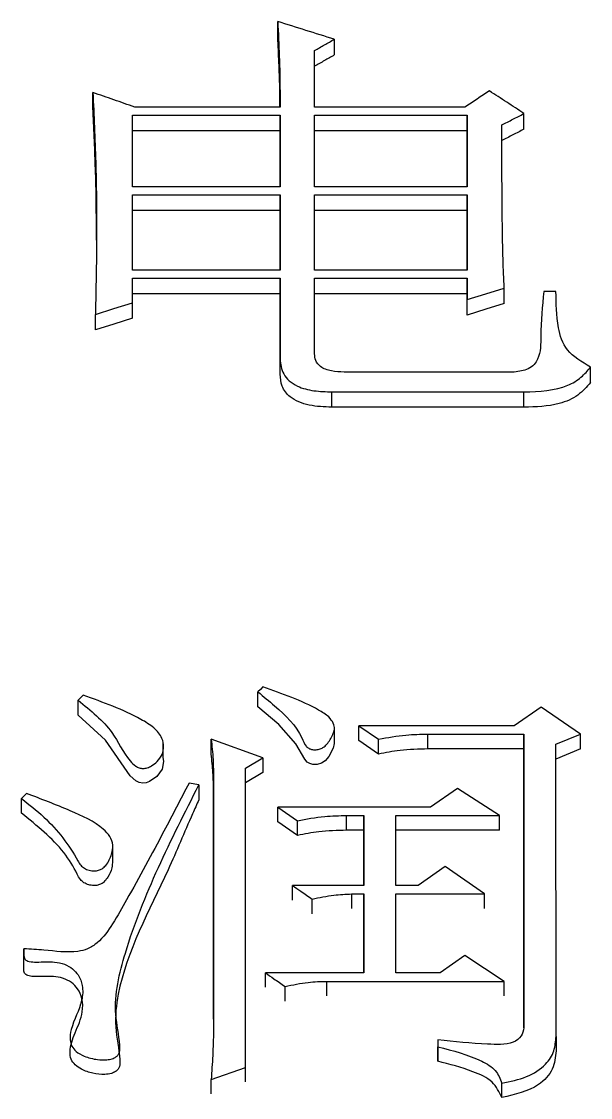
# Model space of a CAD drawing. Header units: millimetres. Extents: x 2371 to 4515, y 843 to 2359.
# Drawn here: x 2883.758 to 2886.257, y 2116.813 to 2121.537 of the extents above; entities that cross this region are included whole.
import ezdxf

# ---------------------------------------------------------------- set-up
doc = ezdxf.new("R2010")
doc.units = ezdxf.units.MM

msp = doc.modelspace()

# ---------------------------------------------------------------- linework, layer by layer
at = {"color": 7, "linetype": 'Continuous', "lineweight": 25}
for p, q in [((2884.8834, 2121.4679), (2884.8834, 2121.5371)), ((2885.1322, 2121.4593), (2885.1322, 2121.3902)), ((2885.0456, 2121.1614), (2885.0456, 2121.4097)), ((2884.0721, 2121.1565), (2884.0721, 2121.2253)), ((2884.8942, 2121.1614), (2884.256, 2121.1614)), ((2885.7055, 2121.1614), (2885.0456, 2121.1614)), ((2884.2452, 2121.1258), (2884.8942, 2121.1258)), ((2884.2452, 2120.8119), (2884.2452, 2121.1258)), ((2884.8942, 2121.1258), (2884.8942, 2120.8119)), ((2884.8942, 2121.0571), (2884.8942, 2121.1258)), ((2885.0456, 2121.1258), (2885.7163, 2121.1258)), ((2885.0456, 2120.8119), (2885.0456, 2121.1258)), ((2885.7163, 2121.1258), (2885.7163, 2120.8119)), ((2885.7163, 2121.0571), (2885.7163, 2121.1258)), ((2885.9651, 2121.0642), (2885.9651, 2121.1329)), ((2884.8942, 2121.0571), (2884.2452, 2121.0571)), ((2884.8942, 2120.8119), (2884.8942, 2121.0571)), ((2885.7163, 2121.0571), (2885.0456, 2121.0571)), ((2885.7163, 2120.8119), (2885.7163, 2121.0571)), ((2884.0837, 2120.8674), (2884.0876, 2120.519)), ((2884.8942, 2120.8119), (2884.2452, 2120.8119)), ((2884.2452, 2120.7761), (2884.8942, 2120.7761)), ((2884.2452, 2120.4459), (2884.2452, 2120.7761)), ((2884.8942, 2120.7761), (2884.8942, 2120.4459)), ((2884.8942, 2120.7078), (2884.8942, 2120.7761)), ((2885.7163, 2120.8119), (2885.0456, 2120.8119)), ((2885.0456, 2120.7761), (2885.7163, 2120.7761)), ((2885.0456, 2120.4459), (2885.0456, 2120.7761)), ((2885.7163, 2120.7761), (2885.7163, 2120.4459)), ((2885.7163, 2120.7078), (2885.7163, 2120.7761)), ((2884.8942, 2120.7078), (2884.2452, 2120.7078)), ((2884.8942, 2120.4459), (2884.8942, 2120.7078)), ((2885.7163, 2120.7078), (2885.0456, 2120.7078)), ((2885.7163, 2120.4459), (2885.7163, 2120.7078)), ((2884.8942, 2120.4459), (2884.2452, 2120.4459)), ((2885.7163, 2120.4459), (2885.0456, 2120.4459)), ((2884.2452, 2120.4099), (2884.8942, 2120.4099)), ((2884.2452, 2120.3018), (2884.2452, 2120.4099)), ((2884.8942, 2120.4099), (2884.8942, 2120.0561)), ((2884.8942, 2120.3422), (2884.8942, 2120.4099)), ((2885.0456, 2120.4099), (2885.7163, 2120.4099)), ((2885.0456, 2120.0778), (2885.0456, 2120.4099)), ((2885.7163, 2120.4099), (2885.7163, 2120.3162)), ((2885.7163, 2120.3422), (2885.7163, 2120.4099)), ((2884.8942, 2120.3422), (2884.2452, 2120.3422)), ((2884.8942, 2119.9888), (2884.8942, 2120.3422)), ((2885.7163, 2120.3422), (2885.0456, 2120.3422)), ((2885.7163, 2120.2486), (2885.7163, 2120.3422)), ((2885.8786, 2120.299), (2885.8786, 2120.3667)), ((2886.1057, 2120.3523), (2886.0516, 2120.3523)), ((2884.2452, 2120.2342), (2884.2452, 2120.3018)), ((2885.7163, 2120.2486), (2885.7163, 2120.3162)), ((2884.0829, 2120.1838), (2884.0829, 2120.2513)), ((2884.8942, 2119.9888), (2884.8942, 2120.0561)), ((2886.2572, 2119.9526), (2886.2572, 2120.0198)), ((2885.9221, 2119.9981), (2885.1754, 2119.9981)), ((2885.1214, 2119.8439), (2885.1214, 2119.911)), ((2885.1214, 2119.911), (2885.9651, 2119.911)), ((2885.9651, 2119.8439), (2885.9651, 2119.911)), ((2885.9651, 2119.8439), (2885.1214, 2119.8439)), ((2884.7969, 2118.5287), (2884.7969, 2118.5941)), ((2884.0288, 2118.5792), (2884.0072, 2118.557)), ((2884.0072, 2118.4916), (2884.0072, 2118.557)), ((2886.0408, 2118.5273), (2885.9219, 2118.4457)), ((2886.2139, 2118.4086), (2886.0408, 2118.5273)), ((2885.1326, 2118.3668), (2885.1326, 2118.4324)), ((2885.2404, 2118.4457), (2885.3269, 2118.3863)), ((2885.9219, 2118.4457), (2885.2404, 2118.4457)), ((2885.2404, 2118.3805), (2885.2404, 2118.4457)), ((2885.5432, 2118.4086), (2885.9651, 2118.4086)), ((2885.5432, 2118.3434), (2885.5432, 2118.4086)), ((2885.9651, 2118.4086), (2885.9651, 2117.1191)), ((2885.9651, 2118.3434), (2885.9651, 2118.4086)), ((2886.1057, 2118.364), (2886.2139, 2118.4086)), ((2886.2139, 2118.3434), (2886.2139, 2118.4086)), ((2884.3804, 2118.3082), (2884.3804, 2118.3733)), ((2884.8185, 2118.3045), (2884.5913, 2118.3863)), ((2884.5913, 2118.3212), (2884.5913, 2118.3863)), ((2885.3269, 2118.3212), (2885.2404, 2118.3805)), ((2885.3269, 2118.3212), (2885.3269, 2118.3863)), ((2886.1058, 2117.0813), (2886.1057, 2118.364)), ((2885.9651, 2118.3434), (2885.5432, 2118.3434)), ((2885.9651, 2117.1191), (2885.9651, 2118.3434)), ((2886.2139, 2118.3434), (2886.1057, 2118.2989)), ((2884.7428, 2118.2599), (2884.8185, 2118.3045)), ((2884.8185, 2118.3045), (2884.8185, 2118.2395)), ((2884.7428, 2116.9449), (2884.7428, 2118.2599)), ((2884.8185, 2118.2395), (2884.7428, 2118.1949)), ((2884.5372, 2118.1854), (2884.494, 2118.1928)), ((2884.5372, 2118.1854), (2884.5372, 2118.1205)), ((2884.6021, 2118.178), (2884.6022, 2117.1569)), ((2884.6021, 2118.1131), (2884.6021, 2118.178)), ((2885.6731, 2118.1705), (2885.5541, 2118.0884)), ((2885.857, 2118.0511), (2885.6731, 2118.1705)), ((2883.7585, 2118.061), (2883.7585, 2118.1258)), ((2884.6022, 2117.1569), (2884.6021, 2118.1131)), ((2884.8834, 2118.0884), (2884.9699, 2118.0287)), ((2885.5541, 2118.0884), (2884.8834, 2118.0884)), ((2884.8834, 2118.0237), (2884.8834, 2118.0884)), ((2884.9699, 2117.9641), (2884.9699, 2118.0287)), ((2885.1863, 2118.0511), (2885.262, 2118.0511)), ((2885.1863, 2117.9864), (2885.1863, 2118.0511)), ((2885.262, 2118.0511), (2885.262, 2117.7443)), ((2885.262, 2117.9864), (2885.262, 2118.0511)), ((2885.4026, 2118.0511), (2885.857, 2118.0511)), ((2885.4026, 2117.7443), (2885.4026, 2118.0511)), ((2885.857, 2117.9864), (2885.857, 2118.0511)), ((2884.9699, 2117.9641), (2884.8834, 2118.0237)), ((2885.262, 2117.9864), (2885.1863, 2117.9864)), ((2885.262, 2117.7443), (2885.262, 2117.9864)), ((2885.857, 2117.9864), (2885.4026, 2117.9864)), ((2884.1593, 2117.8522), (2884.1593, 2117.9171)), ((2885.619, 2117.8268), (2885.5, 2117.7443)), ((2885.7921, 2117.7068), (2885.619, 2117.8268)), ((2885.262, 2117.7443), (2884.9483, 2117.7443)), ((2884.9483, 2117.68), (2884.9483, 2117.7443)), ((2885.5, 2117.7443), (2885.4026, 2117.7443)), ((2885.2079, 2117.7068), (2885.262, 2117.7068)), ((2885.2079, 2117.7068), (2885.2079, 2117.6426)), ((2885.262, 2117.7068), (2885.262, 2117.3608)), ((2885.262, 2117.6426), (2885.262, 2117.7068)), ((2885.4026, 2117.7068), (2885.7921, 2117.7068)), ((2885.4026, 2117.3608), (2885.4026, 2117.7068)), ((2885.7921, 2117.6426), (2885.7921, 2117.7068)), ((2885.0348, 2117.6201), (2885.0348, 2117.6843)), ((2885.262, 2117.3608), (2885.262, 2117.6426)), ((2883.7692, 2117.3723), (2883.7692, 2117.4362)), ((2885.7055, 2117.4362), (2885.5973, 2117.3608)), ((2885.8786, 2117.3231), (2885.7055, 2117.4362)), ((2885.262, 2117.3608), (2884.8293, 2117.3608)), ((2884.8293, 2117.2971), (2884.8293, 2117.3608)), ((2885.0997, 2117.3231), (2885.8786, 2117.3231)), ((2885.0997, 2117.2594), (2885.0997, 2117.3231)), ((2885.5973, 2117.3608), (2885.4026, 2117.3608)), ((2885.8786, 2117.2594), (2885.8786, 2117.3231)), ((2884.9159, 2117.2368), (2884.9159, 2117.3005)), ((2885.5865, 2117.0661), (2885.5865, 2117.0358)), ((2885.5865, 2117.0661), (2885.5865, 2117.0028)), ((2885.5865, 2116.9725), (2885.5865, 2117.0358)), ((2886.1058, 2117.0813), (2886.1058, 2117.018)), ((2884.5913, 2116.8918), (2884.7428, 2116.9449)), ((2884.7428, 2116.8818), (2884.7428, 2116.9449)), ((2884.5913, 2116.8288), (2884.5913, 2116.8918)), ((2885.8678, 2116.8134), (2885.8678, 2116.8766))]:
    msp.add_line(p, q, dxfattribs=at)
at = {"color": 7, "linetype": 'Continuous', "lineweight": 25, "flags": 128}
for points in [[(2885.7163, 2120.3162), (2885.7974, 2120.3415), (2885.8786, 2120.3667)], [(2884.0829, 2120.2513), (2884.164, 2120.2766), (2884.2452, 2120.3018)], [(2885.8786, 2120.299), (2885.7974, 2120.2738), (2885.7163, 2120.2486)], [(2884.2452, 2120.2342), (2884.164, 2120.209), (2884.0829, 2120.1838)], [(2884.8185, 2118.6162), (2884.8077, 2118.6051), (2884.7969, 2118.594)], [(2885.1312, 2118.367), (2885.1277, 2118.3467), (2885.1077, 2118.3105), (2885.0918, 2118.2916), (2885.0764, 2118.2813), (2885.057, 2118.2757), (2885.0378, 2118.2755), (2885.0243, 2118.279), (2885.0133, 2118.2859), (2885.0025, 2118.2994), (2884.9638, 2118.3662), (2884.888, 2118.4508), (2884.7969, 2118.5286), (2884.7969, 2118.5286)], [(2884.3788, 2118.3068), (2884.3823, 2118.2891), (2884.3757, 2118.2546), (2884.3534, 2118.2229), (2884.3211, 2118.2), (2884.3065, 2118.1946), (2884.2917, 2118.1928), (2884.2753, 2118.1958), (2884.2601, 2118.2034), (2884.2358, 2118.2259), (2884.1267, 2118.3823), (2884.0072, 2118.4916), (2884.0072, 2118.4916)], [(2883.7801, 2118.1481), (2883.7746, 2118.1425), (2883.7665, 2118.1341), (2883.7584, 2118.1258)], [(2883.7692, 2117.4024), (2883.7692, 2117.4261), (2883.7692, 2117.4663)]]:
    msp.add_lwpolyline(points, dxfattribs=at)
at = {"color": 7, "linetype": 'Continuous', "lineweight": 25}
for points, knots in [([(2884.8834, 2121.5371), (2884.8861, 2121.4858), (2884.8909, 2121.3977), (2884.8935, 2121.2724), (2884.8939, 2121.1984), (2884.8942, 2121.1614)], [0, 0, 0, 0, 0.41049, 0.705225, 1, 1, 1, 1]), ([(2885.1322, 2121.4593), (2885.0907, 2121.4723), (2885.0078, 2121.4982), (2884.9248, 2121.5241), (2884.8834, 2121.5371)], [0, 0, 0, 0, 0.499999, 1, 1, 1, 1]), ([(2884.8934, 2121.1614), (2884.8932, 2121.19), (2884.8927, 2121.2555), (2884.8894, 2121.3577), (2884.8854, 2121.4311), (2884.8834, 2121.4679)], [0, 0, 0, 0, 0.279289, 0.639605, 1, 1, 1, 1]), ([(2885.0456, 2121.4097), (2885.0601, 2121.418), (2885.0889, 2121.4345), (2885.1177, 2121.451), (2885.1322, 2121.4593)], [0, 0, 0, 0, 0.500001, 1, 1, 1, 1]), ([(2885.1322, 2121.3902), (2885.1177, 2121.3819), (2885.0889, 2121.3654), (2885.0601, 2121.3489), (2885.0456, 2121.3407)], [0, 0, 0, 0, 0.499999, 1, 1, 1, 1]), ([(2884.0721, 2121.2253), (2884.0743, 2121.1745), (2884.0811, 2121.0221), (2884.0891, 2120.7836), (2884.0882, 2120.5097), (2884.0847, 2120.3374), (2884.0829, 2120.2513)], [0, 0, 0, 0, 0.157705, 0.473128, 0.736533, 1, 1, 1, 1]), ([(2884.256, 2121.1614), (2884.2253, 2121.172), (2884.164, 2121.1934), (2884.1027, 2121.2147), (2884.0721, 2121.2253)], [0, 0, 0, 0, 0.5, 1, 1, 1, 1]), ([(2885.8137, 2121.2324), (2885.7956, 2121.2206), (2885.7596, 2121.1969), (2885.7235, 2121.1732), (2885.7055, 2121.1614)], [0, 0, 0, 0, 0.499999, 1, 1, 1, 1]), ([(2885.9651, 2121.1329), (2885.9399, 2121.1495), (2885.8894, 2121.1827), (2885.8389, 2121.2158), (2885.8137, 2121.2324)], [0, 0, 0, 0, 0.499999, 1, 1, 1, 1]), ([(2884.0833, 2120.8651), (2884.083, 2120.8774), (2884.081, 2120.975), (2884.0762, 2121.0719), (2884.0721, 2121.1565)], [0, 0, 0, 0, 0.126532, 1, 1, 1, 1]), ([(2885.8677, 2121.0831), (2885.884, 2121.0914), (2885.9164, 2121.108), (2885.9489, 2121.1246), (2885.9651, 2121.1329)], [0, 0, 0, 0, 0.5, 1, 1, 1, 1]), ([(2885.8786, 2120.3667), (2885.8766, 2120.4085), (2885.8744, 2120.4555), (2885.8724, 2120.5232), (2885.8711, 2120.591), (2885.8695, 2120.6743), (2885.8691, 2120.7574), (2885.8687, 2120.8093), (2885.8685, 2120.8456), (2885.8684, 2120.8664), (2885.8683, 2120.8793), (2885.8683, 2120.8897), (2885.8682, 2120.9), (2885.8682, 2120.9104), (2885.8681, 2120.9233), (2885.8681, 2120.9337), (2885.8681, 2120.9466), (2885.868, 2120.957), (2885.868, 2120.9699), (2885.868, 2120.9803), (2885.8679, 2120.9906), (2885.8679, 2121.001), (2885.8679, 2121.0113), (2885.8679, 2121.0243), (2885.8678, 2121.0333), (2885.8678, 2121.0423), (2885.8678, 2121.0475), (2885.8678, 2121.054), (2885.8678, 2121.0591), (2885.8678, 2121.0643), (2885.8678, 2121.0694), (2885.8678, 2121.0756), (2885.8678, 2121.0806), (2885.8677, 2121.0831)], [0, 0, 0, 0, 0.174064, 0.195822, 0.282854, 0.456917, 0.543949, 0.63098, 0.674496, 0.696253, 0.718011, 0.72889, 0.739769, 0.761527, 0.772406, 0.794164, 0.805043, 0.8268, 0.837679, 0.859437, 0.870316, 0.881195, 0.902953, 0.913832, 0.93559, 0.941029, 0.951908, 0.957347, 0.968226, 0.973666, 0.979105, 0.989553, 1, 1, 1, 1]), ([(2885.9651, 2121.0642), (2885.9489, 2121.0559), (2885.9164, 2121.0393), (2885.884, 2121.0227), (2885.8677, 2121.0144)], [0, 0, 0, 0, 0.499998, 1, 1, 1, 1]), ([(2886.0516, 2120.3523), (2886.0457, 2120.2874), (2886.0368, 2120.1888), (2886.0398, 2120.0778), (2886.0112, 2120.03), (2885.9777, 2120.0056), (2885.9438, 2120.001), (2885.9221, 2119.9981)], [0, 0, 0, 0, 0.493123, 0.748949, 0.813909, 0.880596, 1, 1, 1, 1]), ([(2886.2572, 2120.0198), (2886.2191, 2120.0428), (2886.1442, 2120.0879), (2886.1072, 2120.2131), (2886.1063, 2120.2995), (2886.1057, 2120.3523)], [0, 0, 0, 0, 0.287877, 0.565058, 1, 1, 1, 1]), ([(2885.1754, 2119.9981), (2885.1567, 2119.9987), (2885.1197, 2120), (2885.0717, 2120.0173), (2885.0479, 2120.0477), (2885.0464, 2120.0678), (2885.0456, 2120.0778)], [0, 0, 0, 0, 0.293264, 0.577264, 0.790624, 1, 1, 1, 1]), ([(2884.8942, 2120.0561), (2884.8962, 2120.0332), (2884.9004, 2119.9869), (2884.962, 2119.9338), (2885.0428, 2119.9135), (2885.095, 2119.9119), (2885.1214, 2119.911)], [0, 0, 0, 0, 0.266734, 0.54095, 0.768753, 1, 1, 1, 1]), ([(2885.9651, 2119.911), (2886.0332, 2119.9135), (2886.1273, 2119.9169), (2886.2184, 2119.9733), (2886.2444, 2120.0044), (2886.2572, 2120.0198)], [0, 0, 0, 0, 0.57016, 0.787713, 1, 1, 1, 1]), ([(2885.1214, 2119.8439), (2885.0878, 2119.8451), (2885.022, 2119.8473), (2884.938, 2119.8806), (2884.898, 2119.9353), (2884.8955, 2119.971), (2884.8942, 2119.9888)], [0, 0, 0, 0, 0.29371, 0.577274, 0.790365, 1, 1, 1, 1]), ([(2886.2572, 2119.9526), (2886.2404, 2119.933), (2886.2063, 2119.8931), (2886.1033, 2119.8472), (2886.0179, 2119.8452), (2885.9651, 2119.8439)], [0, 0, 0, 0, 0.269783, 0.548444, 1, 1, 1, 1]), ([(2884.7969, 2118.594), (2884.8214, 2118.5738), (2884.8953, 2118.5128), (2884.977, 2118.4347), (2885.0005, 2118.3619), (2885.0191, 2118.3457), (2885.033, 2118.3407), (2885.0491, 2118.3394), (2885.0666, 2118.342), (2885.0849, 2118.3497), (2885.1072, 2118.3712), (2885.123, 2118.3993), (2885.1351, 2118.4309), (2885.1284, 2118.4586), (2885.1062, 2118.4891), (2885.0427, 2118.5277), (2884.9455, 2118.5714), (2884.861, 2118.6012), (2884.8185, 2118.6162)], [0, 0, 0, 0, 0.109185, 0.329159, 0.383764, 0.397994, 0.412315, 0.428913, 0.44575, 0.465116, 0.490353, 0.552222, 0.585254, 0.61868, 0.660425, 0.720614, 0.859403, 1, 1, 1, 1]), ([(2884.0072, 2118.557), (2884.0623, 2118.5126), (2884.1597, 2118.4339), (2884.2063, 2118.3207), (2884.2541, 2118.2709), (2884.2745, 2118.2603), (2884.2925, 2118.2566), (2884.3117, 2118.2602), (2884.3331, 2118.2705), (2884.3574, 2118.2895), (2884.3783, 2118.3187), (2884.3844, 2118.3545), (2884.3769, 2118.3965), (2884.3409, 2118.439), (2884.2274, 2118.5085), (2884.1169, 2118.5479), (2884.0288, 2118.5792)], [0, 0, 0, 0, 0.207529, 0.367372, 0.400836, 0.41667, 0.431354, 0.448141, 0.466694, 0.497248, 0.538464, 0.578549, 0.619959, 0.682145, 0.746849, 1, 1, 1, 1]), ([(2885.3269, 2118.3863), (2885.3667, 2118.3937), (2885.4378, 2118.4069), (2885.511, 2118.4081), (2885.5432, 2118.4086)], [0, 0, 0, 0, 0.558835, 1, 1, 1, 1]), ([(2884.5913, 2118.3863), (2884.5947, 2118.3567), (2884.6002, 2118.3074), (2884.6014, 2118.2378), (2884.6019, 2118.1979), (2884.6021, 2118.178)], [0, 0, 0, 0, 0.426865, 0.713404, 1, 1, 1, 1]), ([(2884.6021, 2118.1131), (2884.602, 2118.1279), (2884.6015, 2118.1701), (2884.6007, 2118.2396), (2884.5945, 2118.294), (2884.5913, 2118.3212)], [0, 0, 0, 0, 0.213578, 0.606407, 1, 1, 1, 1]), ([(2885.5432, 2118.3434), (2885.5022, 2118.3425), (2885.4289, 2118.3409), (2885.358, 2118.3272), (2885.3269, 2118.3212)], [0, 0, 0, 0, 0.561085, 1, 1, 1, 1]), ([(2884.494, 2118.1928), (2884.4575, 2118.1228), (2884.3687, 2117.9518), (2884.2561, 2117.7458), (2884.1642, 2117.58), (2884.1101, 2117.5045), (2884.053, 2117.4645), (2883.9718, 2117.4458), (2883.877, 2117.4602), (2883.7983, 2117.4646), (2883.7692, 2117.4663)], [0, 0, 0, 0, 0.2217717, 0.5408252, 0.6535026, 0.7489436, 0.7896473, 0.8225494, 0.93445, 1, 1, 1, 1]), ([(2883.7692, 2117.4362), (2883.7694, 2117.4327), (2883.7696, 2117.4269), (2883.7743, 2117.4194), (2883.7817, 2117.4138), (2883.7984, 2117.4084), (2883.8402, 2117.4069), (2883.8924, 2117.4119), (2883.948, 2117.4), (2883.9841, 2117.3796), (2884.0124, 2117.3473), (2884.0299, 2117.2998), (2884.0244, 2117.2162), (2883.9799, 2117.1412), (2883.9693, 2117.0721), (2883.9773, 2117.0386), (2883.9987, 2117.013), (2884.0378, 2116.9914), (2884.0847, 2116.979), (2884.1276, 2116.9773), (2884.1553, 2116.9822), (2884.1726, 2116.9901), (2884.1835, 2117.0002), (2884.1915, 2117.018), (2884.1892, 2117.0784), (2884.1548, 2117.2226), (2884.2503, 2117.6207), (2884.415, 2117.9448), (2884.5372, 2118.1854)], [0, 0, 0, 0, 0.005261, 0.008837, 0.012422, 0.017277, 0.029828, 0.061172, 0.078769, 0.096459, 0.112862, 0.137643, 0.170618, 0.238675, 0.261666, 0.275651, 0.289759, 0.306991, 0.331345, 0.347224, 0.357105, 0.364402, 0.370592, 0.376767, 0.392657, 0.46137, 0.600195, 1, 1, 1, 1]), ([(2883.7585, 2118.1258), (2883.792, 2118.0994), (2883.8934, 2118.0193), (2883.9728, 2117.9152), (2884.0165, 2117.8333), (2884.0338, 2117.8187), (2884.0552, 2117.8103), (2884.0771, 2117.8075), (2884.0972, 2117.81), (2884.1149, 2117.8182), (2884.1381, 2117.8414), (2884.1546, 2117.8772), (2884.1624, 2117.9214), (2884.1487, 2117.9602), (2884.0928, 2118.0189), (2883.9622, 2118.079), (2883.8445, 2118.1237), (2883.7801, 2118.1482)], [0, 0, 0, 0, 0.118687, 0.359196, 0.382949, 0.402078, 0.421221, 0.441113, 0.455768, 0.470499, 0.490908, 0.548405, 0.590663, 0.633125, 0.674263, 0.821869, 1, 1, 1, 1]), ([(2884.5372, 2118.1205), (2884.528, 2118.1001), (2884.4818, 2117.998), (2884.3658, 2117.7143), (2884.1945, 2117.4119), (2884.1643, 2117.1225), (2884.1891, 2117.0182), (2884.1915, 2116.9551), (2884.1837, 2116.9368), (2884.1713, 2116.9258), (2884.1508, 2116.9174), (2884.1166, 2116.9133), (2884.0706, 2116.9184), (2884.0262, 2116.9334), (2883.9926, 2116.955), (2883.9738, 2116.9822), (2883.9683, 2117.0318), (2883.9943, 2117.1009), (2884.0284, 2117.176), (2884.028, 2117.2435), (2884.0097, 2117.2882), (2883.9793, 2117.3198), (2883.9411, 2117.3383), (2883.8962, 2117.3462), (2883.857, 2117.3447), (2883.8235, 2117.3437), (2883.802, 2117.3445), (2883.7866, 2117.348), (2883.7772, 2117.3527), (2883.7712, 2117.3595), (2883.7692, 2117.3664), (2883.7692, 2117.3708), (2883.7692, 2117.3723)], [0, 0, 0, 0, 0.033509, 0.167495, 0.460572, 0.533975, 0.607467, 0.62244, 0.629349, 0.63632, 0.644144, 0.656215, 0.676583, 0.698156, 0.712672, 0.727345, 0.74395, 0.787231, 0.835835, 0.865096, 0.888822, 0.906543, 0.924342, 0.940793, 0.960202, 0.97046, 0.980426, 0.985388, 0.989354, 0.993351, 0.997673, 1, 1, 1, 1]), ([(2884.1579, 2117.8523), (2884.1576, 2117.8418), (2884.1568, 2117.817), (2884.1419, 2117.7868), (2884.1255, 2117.7633), (2884.1102, 2117.751), (2884.0934, 2117.7448), (2884.0742, 2117.7433), (2884.0529, 2117.7465), (2884.0316, 2117.7555), (2884.0139, 2117.7721), (2883.9916, 2117.819), (2883.9473, 2117.8925), (2883.8595, 2117.9797), (2883.7923, 2118.0338), (2883.7585, 2118.061)], [0, 0, 0, 0, 0.057364, 0.135452, 0.174054, 0.20354, 0.227011, 0.250403, 0.283482, 0.316855, 0.35045, 0.398369, 0.589542, 0.793116, 1, 1, 1, 1]), ([(2884.9699, 2118.0287), (2885.0097, 2118.0361), (2885.0808, 2118.0494), (2885.154, 2118.0506), (2885.1863, 2118.0511)], [0, 0, 0, 0, 0.558836, 1, 1, 1, 1]), ([(2885.1863, 2117.9864), (2885.1452, 2117.9855), (2885.072, 2117.9839), (2885.0011, 2117.9701), (2884.9699, 2117.9641)], [0, 0, 0, 0, 0.561086, 1, 1, 1, 1]), ([(2884.9483, 2117.7443), (2884.9607, 2117.7357), (2884.9813, 2117.7215), (2885.0101, 2117.7015), (2885.0266, 2117.69), (2885.0348, 2117.6843)], [0, 0, 0, 0, 0.42837, 0.714189, 1, 1, 1, 1]), ([(2885.0348, 2117.6843), (2885.0665, 2117.6911), (2885.1232, 2117.7033), (2885.182, 2117.7057), (2885.2079, 2117.7068)], [0, 0, 0, 0, 0.558879, 1, 1, 1, 1]), ([(2883.7692, 2117.4663), (2883.7692, 2117.4607), (2883.7692, 2117.4506), (2883.7692, 2117.4406), (2883.7692, 2117.4362)], [0, 0, 0, 0, 0.56, 1, 1, 1, 1]), ([(2884.8293, 2117.3608), (2884.8417, 2117.3522), (2884.8623, 2117.3378), (2884.8911, 2117.3177), (2884.9076, 2117.3062), (2884.9159, 2117.3005)], [0, 0, 0, 0, 0.428365, 0.714185, 1, 1, 1, 1]), ([(2884.9159, 2117.3005), (2884.9495, 2117.3078), (2885.0097, 2117.3211), (2885.0722, 2117.3225), (2885.0997, 2117.3231)], [0, 0, 0, 0, 0.558545, 1, 1, 1, 1]), ([(2884.6022, 2117.1569), (2884.6019, 2117.1304), (2884.6013, 2117.0774), (2884.598, 2116.989), (2884.5937, 2116.9271), (2884.5913, 2116.8918)], [0, 0, 0, 0, 0.300385, 0.600783, 1, 1, 1, 1]), ([(2885.9651, 2117.1191), (2885.9623, 2117.1068), (2885.9564, 2117.0818), (2885.9182, 2117.0506), (2885.8619, 2117.0453), (2885.7515, 2117.0491), (2885.6596, 2117.0586), (2885.5865, 2117.0661)], [0, 0, 0, 0, 0.110883, 0.226049, 0.356903, 0.489202, 1, 1, 1, 1]), ([(2885.5865, 2117.0358), (2885.6529, 2117.019), (2885.7446, 2116.9957), (2885.8453, 2116.9356), (2885.8604, 2116.896), (2885.8678, 2116.8766)], [0, 0, 0, 0, 0.572938, 0.791384, 1, 1, 1, 1]), ([(2885.8678, 2116.8766), (2885.9048, 2116.8841), (2885.9776, 2116.8988), (2886.0605, 2116.9509), (2886.101, 2117.017), (2886.1042, 2117.06), (2886.1058, 2117.0813)], [0, 0, 0, 0, 0.292671, 0.574804, 0.788903, 1, 1, 1, 1]), ([(2885.5865, 2117.0027), (2885.5865, 2116.9971), (2885.5865, 2116.987), (2885.5865, 2116.9769), (2885.5865, 2116.9725)], [0, 0, 0, 0, 0.56, 1, 1, 1, 1]), ([(2886.1058, 2117.0178), (2886.1031, 2116.9907), (2886.0978, 2116.9358), (2886.0196, 2116.848), (2885.926, 2116.8267), (2885.8678, 2116.8134)], [0, 0, 0, 0, 0.269364, 0.545159, 1, 1, 1, 1]), ([(2885.8678, 2116.8134), (2885.8563, 2116.8376), (2885.8327, 2116.8875), (2885.7225, 2116.9375), (2885.6384, 2116.9591), (2885.5865, 2116.9725)], [0, 0, 0, 0, 0.2654466, 0.5469642, 1, 1, 1, 1])]:
    msp.add_open_spline(points, degree=3, knots=knots, dxfattribs=at)

doc.saveas('drawing.dxf')
